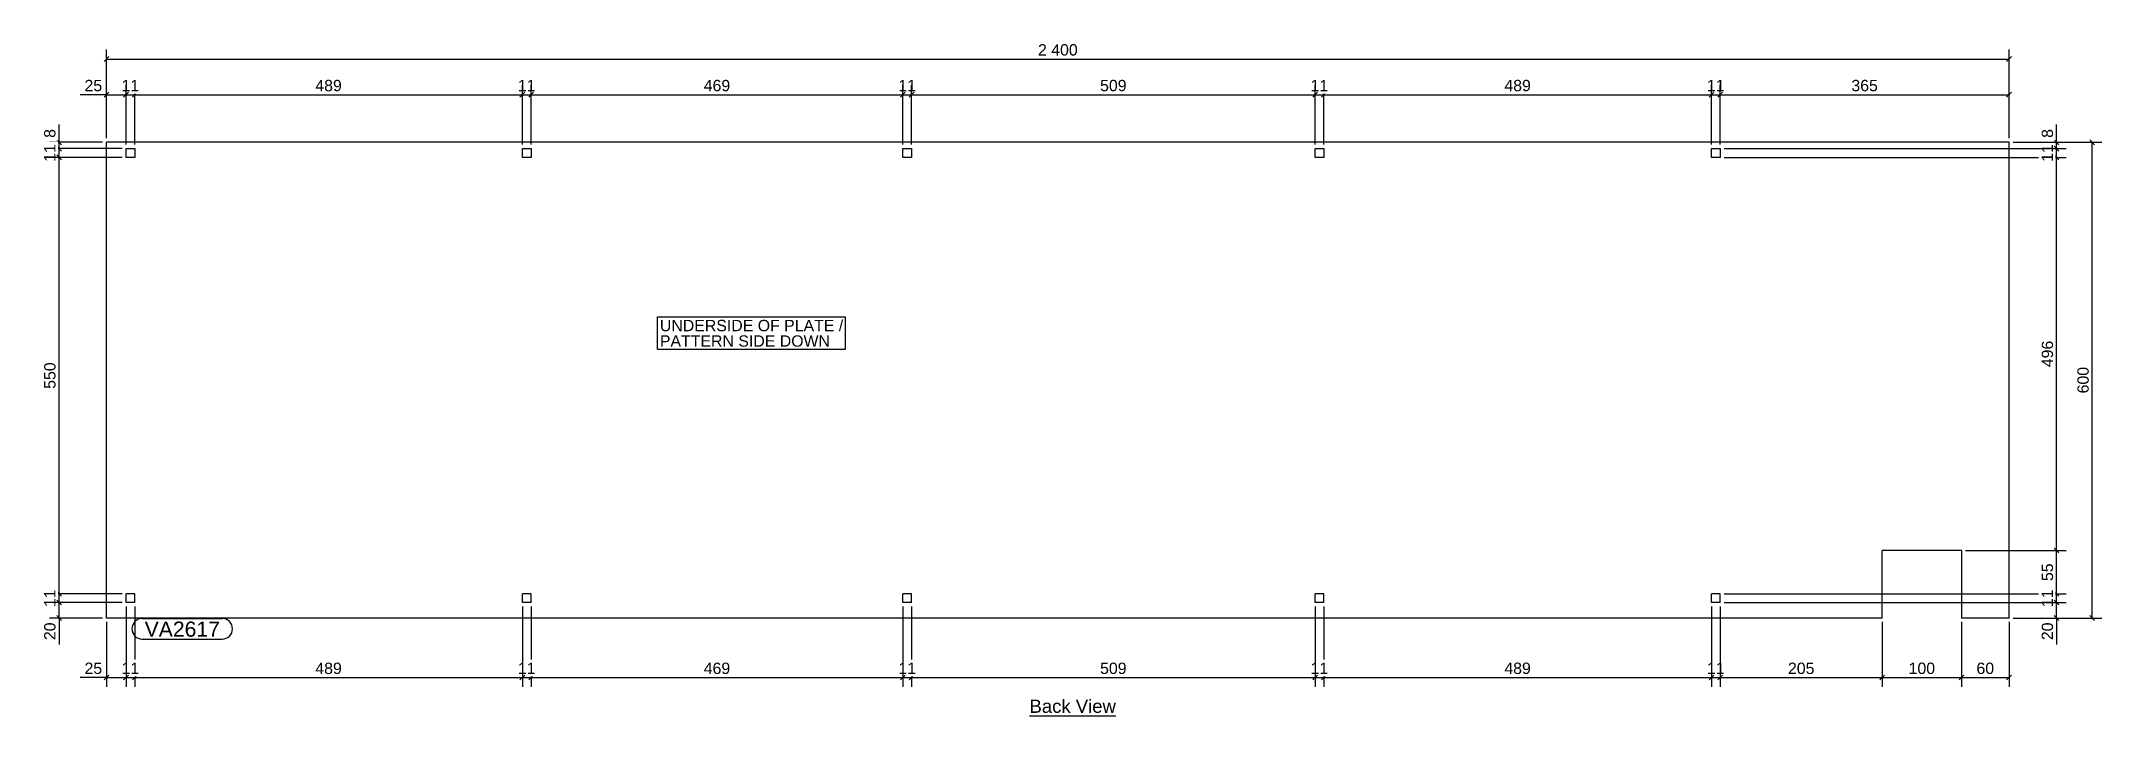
# Model space of a CAD drawing. Header units: millimetres. Extents: x 12 to 2612, y 22 to 873.
import ezdxf

# ---------------------------------------------------------------- set-up
doc = ezdxf.new("R2010")
doc.units = ezdxf.units.MM
doc.styles.add('Arial', font='ARIAL.TTF', dxfattribs={"height": 0.2})

# ---------------------------------------------------------------- blocks, each defined once
blk = doc.blocks.new('Unknown-35602486-11 - 6219')
at = {"color": 6, "linetype": 'Continuous'}
blk.add_line((1258.8, 22.5), (1367.7, 22.5), dxfattribs=at)
at = {"color": 0, "linetype": 'Continuous'}
blk.add_wipeout([(1367.7, 26.2), (1367.7, 43.8), (1258.8, 43.8), (1258.8, 26.2)], dxfattribs=at)
at = {"color": 6, "linetype": 'Continuous', "style": 'Arial'}
blk.add_text('Back View', height=16.71, dxfattribs=at).set_placement((1258.8, 26.2))
blk = doc.blocks.new('Part-35602486-6254 - 6219')
at = {"color": 30, "linetype": 'Continuous'}
for p, q in [((2494.5, 745.8), (94.5, 745.8)), ((94.5, 145.8), (94.5, 745.8)), ((119, 726.8), (119, 737.8)), ((119, 737.8), (130, 737.8)), ((130, 737.8), (130, 726.8)), ((619, 726.8), (619, 737.8)), ((619, 737.8), (630, 737.8)), ((630, 737.8), (630, 726.8)), ((1099, 726.8), (1099, 737.8)), ((1099, 737.8), (1110, 737.8)), ((1110, 737.8), (1110, 726.8)), ((1619, 726.8), (1619, 737.8)), ((1619, 737.8), (1630, 737.8)), ((1630, 737.8), (1630, 726.8)), ((2119, 726.8), (2119, 737.8)), ((2119, 737.8), (2130, 737.8)), ((2130, 737.8), (2130, 726.8)), ((2494.5, 145.8), (2494.5, 745.8)), ((130, 726.8), (119, 726.8)), ((630, 726.8), (619, 726.8)), ((1110, 726.8), (1099, 726.8)), ((1630, 726.8), (1619, 726.8)), ((2130, 726.8), (2119, 726.8)), ((2434.5, 230.8), (2334.5, 230.8)), ((2334.5, 145.8), (2334.5, 230.8)), ((2434.5, 230.8), (2434.5, 145.8)), ((130, 176.3), (119, 176.3)), ((119, 165.3), (119, 176.3)), ((130, 165.3), (119, 165.3)), ((130, 165.3), (130, 176.3)), ((630, 176.3), (619, 176.3)), ((619, 165.3), (619, 176.3)), ((630, 165.3), (619, 165.3)), ((630, 165.3), (630, 176.3)), ((1110, 176.3), (1099, 176.3)), ((1099, 165.3), (1099, 176.3)), ((1110, 165.3), (1099, 165.3)), ((1110, 165.3), (1110, 176.3)), ((1630, 176.3), (1619, 176.3)), ((1619, 165.3), (1619, 176.3)), ((1630, 165.3), (1619, 165.3)), ((1630, 165.3), (1630, 176.3)), ((2130, 176.3), (2119, 176.3)), ((2119, 165.3), (2119, 176.3)), ((2130, 165.3), (2119, 165.3)), ((2130, 165.3), (2130, 176.3)), ((2334.5, 145.8), (94.5, 145.8)), ((2494.5, 145.8), (2434.5, 145.8))]:
    blk.add_line(p, q, dxfattribs=at)
blk = doc.blocks.new('StraightDimension-35602486-6452 - 6219')
at = {"color": 7, "linetype": 'Continuous'}
for p, q in [((2557.5, 723.7), (2551.5, 729.8)), ((2135, 726.8), (2566.5, 726.8)), ((2554.5, 230.8), (2554.5, 726.8)), ((2439.5, 230.8), (2566.5, 230.8)), ((2551.5, 233.8), (2557.5, 227.8))]:
    blk.add_line(p, q, dxfattribs=at)
at = {"color": 0}
blk.add_wipeout([(2553, 498.4), (2532, 498.4), (2532, 459.1), (2553, 459.1)], dxfattribs=at)
at = {"color": 96, "style": 'Arial'}
blk.add_text('496', height=14.33, rotation=90.0002, dxfattribs=at).set_placement((2550, 462.1))
blk = doc.blocks.new('StraightDimension-35602486-6259 - 6219')
at = {"color": 7, "linetype": 'Continuous'}
for p, q in [((2334.5, 140.8), (2334.5, 58.8)), ((2434.5, 140.8), (2434.5, 58.8)), ((2337.5, 73.8), (2331.5, 67.7)), ((2334.5, 70.8), (2434.5, 70.8)), ((2431.5, 67.7), (2437.5, 73.8))]:
    blk.add_line(p, q, dxfattribs=at)
at = {"color": 0}
blk.add_wipeout([(2404.2, 72.3), (2404.2, 93.2), (2364.8, 93.2), (2364.8, 72.3)], dxfattribs=at)
at = {"color": 96, "style": 'Arial'}
blk.add_text('100', height=14.33, dxfattribs=at).set_placement((2367.8, 75.2))
blk = doc.blocks.new('StraightDimension-35602486-6453 - 6219')
at = {"color": 7, "linetype": 'Continuous'}
for p, q in [((2439.5, 230.8), (2566.5, 230.8)), ((2557.5, 227.8), (2551.5, 233.8)), ((2554.5, 176.3), (2554.5, 230.8)), ((2135, 176.3), (2566.5, 176.3)), ((2551.5, 179.3), (2557.5, 173.3))]:
    blk.add_line(p, q, dxfattribs=at)
at = {"color": 0}
blk.add_wipeout([(2553, 217.6), (2532, 217.6), (2532, 189.4), (2553, 189.4)], dxfattribs=at)
at = {"color": 96, "style": 'Arial'}
blk.add_text('55', height=14.33, rotation=90.0002, dxfattribs=at).set_placement((2550, 192.4))
blk = doc.blocks.new('StraightDimension-35602486-6261 - 6219')
at = {"color": 7, "linetype": 'Continuous'}
for p, q in [((2119, 160.3), (2119, 58.8)), ((2130, 160.3), (2130, 58.8)), ((2116, 67.7), (2122, 73.8)), ((2119, 70.8), (2130, 70.8)), ((2133, 73.8), (2127, 67.7))]:
    blk.add_line(p, q, dxfattribs=at)
at = {"color": 0}
blk.add_wipeout([(2138.6, 72.3), (2138.6, 93.2), (2110.4, 93.2), (2110.4, 72.3)], dxfattribs=at)
at = {"color": 96, "style": 'Arial'}
blk.add_text('11', height=14.33, dxfattribs=at).set_placement((2113.4, 75.2))
blk = doc.blocks.new('StraightDimension-35602486-6258 - 6219')
at = {"color": 7, "linetype": 'Continuous'}
for p, q in [((2434.5, 140.8), (2434.5, 58.8)), ((2494.5, 140.8), (2494.5, 58.8)), ((2437.5, 73.8), (2431.5, 67.7)), ((2434.5, 70.8), (2494.5, 70.8)), ((2491.5, 67.7), (2497.5, 73.8))]:
    blk.add_line(p, q, dxfattribs=at)
at = {"color": 0}
blk.add_wipeout([(2478.6, 72.3), (2478.6, 93.2), (2450.4, 93.2), (2450.4, 72.3)], dxfattribs=at)
at = {"color": 96, "style": 'Arial'}
blk.add_text('60', height=14.33, dxfattribs=at).set_placement((2453.4, 75.2))
blk = doc.blocks.new('StraightDimension-35602486-6451 - 6219')
at = {"color": 7, "linetype": 'Continuous'}
for p, q in [((2135, 737.8), (2566.5, 737.8)), ((2551.5, 740.8), (2557.5, 734.7)), ((2557.5, 723.7), (2551.5, 729.8)), ((2554.5, 726.8), (2554.5, 737.8)), ((2135, 726.8), (2566.5, 726.8))]:
    blk.add_line(p, q, dxfattribs=at)
at = {"color": 0}
blk.add_wipeout([(2553, 746.4), (2532, 746.4), (2532, 718.1), (2553, 718.1)], dxfattribs=at)
at = {"color": 96, "style": 'Arial'}
blk.add_text('11', height=14.33, rotation=90.0002, dxfattribs=at).set_placement((2550, 721.1))
blk = doc.blocks.new('StraightDimension-35602486-6260 - 6219')
at = {"color": 7, "linetype": 'Continuous'}
for p, q in [((2130, 160.3), (2130, 58.8)), ((2334.5, 140.8), (2334.5, 58.8)), ((2133, 73.8), (2127, 67.7)), ((2130, 70.8), (2334.5, 70.8)), ((2331.5, 67.7), (2337.5, 73.8))]:
    blk.add_line(p, q, dxfattribs=at)
at = {"color": 0}
blk.add_wipeout([(2251.9, 72.3), (2251.9, 93.2), (2212.6, 93.2), (2212.6, 72.3)], dxfattribs=at)
at = {"color": 96, "style": 'Arial'}
blk.add_text('205', height=14.33, dxfattribs=at).set_placement((2215.6, 75.2))
blk = doc.blocks.new('StraightDimension-35602486-6262 - 6219')
at = {"color": 7, "linetype": 'Continuous'}
for p, q in [((1630, 160.3), (1630, 58.8)), ((2119, 160.3), (2119, 58.8)), ((1633, 73.8), (1627, 67.7)), ((1630, 70.8), (2119, 70.8)), ((2116, 67.7), (2122, 73.8))]:
    blk.add_line(p, q, dxfattribs=at)
at = {"color": 0}
blk.add_wipeout([(1894.2, 72.3), (1894.2, 93.2), (1854.8, 93.2), (1854.8, 72.3)], dxfattribs=at)
at = {"color": 96, "style": 'Arial'}
blk.add_text('489', height=14.33, dxfattribs=at).set_placement((1857.8, 75.2))
blk = doc.blocks.new('StraightDimension-35602486-6263 - 6219')
at = {"color": 7, "linetype": 'Continuous'}
for p, q in [((1619, 160.3), (1619, 58.8)), ((1630, 160.3), (1630, 58.8)), ((1616, 67.7), (1622, 73.8)), ((1619, 70.8), (1630, 70.8)), ((1633, 73.8), (1627, 67.7))]:
    blk.add_line(p, q, dxfattribs=at)
at = {"color": 0}
blk.add_wipeout([(1638.6, 72.3), (1638.6, 93.2), (1610.4, 93.2), (1610.4, 72.3)], dxfattribs=at)
at = {"color": 96, "style": 'Arial'}
blk.add_text('11', height=14.33, dxfattribs=at).set_placement((1613.4, 75.2))
blk = doc.blocks.new('StraightDimension-35602486-6407 - 6219')
at = {"color": 7, "linetype": 'Continuous'}
for p, q in [((616, 802.7), (622, 808.8)), ((619, 742.8), (619, 817.8)), ((633, 808.8), (627, 802.7)), ((630, 742.8), (630, 817.8)), ((619, 805.8), (630, 805.8))]:
    blk.add_line(p, q, dxfattribs=at)
at = {"color": 0}
blk.add_wipeout([(638.6, 807.2), (638.6, 828.3), (610.4, 828.3), (610.4, 807.2)], dxfattribs=at)
at = {"color": 96, "style": 'Arial'}
blk.add_text('11', height=14.33, dxfattribs=at).set_placement((613.4, 810.2))
blk = doc.blocks.new('StraightDimension-35602486-6264 - 6219')
at = {"color": 7, "linetype": 'Continuous'}
for p, q in [((1110, 160.3), (1110, 58.8)), ((1619, 160.3), (1619, 58.8)), ((1113, 73.8), (1107, 67.7)), ((1110, 70.8), (1619, 70.8)), ((1616, 67.7), (1622, 73.8))]:
    blk.add_line(p, q, dxfattribs=at)
at = {"color": 0}
blk.add_wipeout([(1384.2, 72.3), (1384.2, 93.2), (1344.8, 93.2), (1344.8, 72.3)], dxfattribs=at)
at = {"color": 96, "style": 'Arial'}
blk.add_text('509', height=14.33, dxfattribs=at).set_placement((1347.8, 75.2))
blk = doc.blocks.new('StraightDimension-35602486-6450 - 6219')
at = {"color": 7, "linetype": 'Continuous'}
for p, q in [((2135, 737.8), (2566.5, 737.8)), ((2499.5, 745.8), (2566.5, 745.8)), ((2551.5, 748.8), (2557.5, 742.7)), ((2557.5, 734.7), (2551.5, 740.8)), ((2554.5, 737.8), (2554.5, 745.8))]:
    blk.add_line(p, q, dxfattribs=at)
at = {"color": 0}
blk.add_wipeout([(2553, 765.5), (2532, 765.5), (2532, 748.4), (2553, 748.4)], dxfattribs=at)
at = {"color": 7, "linetype": 'Continuous'}
blk.add_line((2554.5, 745.8), (2554.5, 768.1), dxfattribs=at)
blk.add_line((2554.5, 745.8), (2554.5, 768.1), dxfattribs=at)
at = {"color": 96, "style": 'Arial'}
blk.add_text('8', height=14.3, rotation=90.0002, dxfattribs=at).set_placement((2550, 751.4))
blk = doc.blocks.new('StraightDimension-35602486-6265 - 6219')
at = {"color": 7, "linetype": 'Continuous'}
for p, q in [((1099, 160.3), (1099, 58.8)), ((1110, 160.3), (1110, 58.8)), ((1096, 67.7), (1102, 73.8)), ((1099, 70.8), (1110, 70.8)), ((1113, 73.8), (1107, 67.7))]:
    blk.add_line(p, q, dxfattribs=at)
at = {"color": 0}
blk.add_wipeout([(1118.6, 72.3), (1118.6, 93.2), (1090.4, 93.2), (1090.4, 72.3)], dxfattribs=at)
at = {"color": 96, "style": 'Arial'}
blk.add_text('11', height=14.33, dxfattribs=at).set_placement((1093.4, 75.2))
blk = doc.blocks.new('StraightDimension-35602486-6401 - 6219')
at = {"color": 7, "linetype": 'Continuous'}
for p, q in [((2116, 802.7), (2122, 808.8)), ((2119, 742.8), (2119, 817.8)), ((2133, 808.8), (2127, 802.7)), ((2130, 742.8), (2130, 817.8)), ((2119, 805.8), (2130, 805.8))]:
    blk.add_line(p, q, dxfattribs=at)
at = {"color": 0}
blk.add_wipeout([(2138.6, 807.2), (2138.6, 828.2), (2110.4, 828.2), (2110.4, 807.2)], dxfattribs=at)
at = {"color": 96, "style": 'Arial'}
blk.add_text('11', height=14.33, dxfattribs=at).set_placement((2113.4, 810.2))
blk = doc.blocks.new('StraightDimension-35602486-6266 - 6219')
at = {"color": 7, "linetype": 'Continuous'}
for p, q in [((630, 160.3), (630, 58.8)), ((1099, 160.3), (1099, 58.8)), ((633, 73.8), (627, 67.7)), ((630, 70.8), (1099, 70.8)), ((1096, 67.7), (1102, 73.8))]:
    blk.add_line(p, q, dxfattribs=at)
at = {"color": 0}
blk.add_wipeout([(884.2, 72.3), (884.2, 93.2), (844.8, 93.2), (844.8, 72.3)], dxfattribs=at)
at = {"color": 96, "style": 'Arial'}
blk.add_text('469', height=14.33, dxfattribs=at).set_placement((847.8, 75.2))
blk = doc.blocks.new('StraightDimension-35602486-6267 - 6219')
at = {"color": 7, "linetype": 'Continuous'}
for p, q in [((619, 160.3), (619, 58.8)), ((630, 160.3), (630, 58.8)), ((616, 67.7), (622, 73.8)), ((619, 70.8), (630, 70.8)), ((633, 73.8), (627, 67.7))]:
    blk.add_line(p, q, dxfattribs=at)
at = {"color": 0}
blk.add_wipeout([(638.6, 72.3), (638.6, 93.2), (610.4, 93.2), (610.4, 72.3)], dxfattribs=at)
at = {"color": 96, "style": 'Arial'}
blk.add_text('11', height=14.33, dxfattribs=at).set_placement((613.4, 75.2))
blk = doc.blocks.new('StraightDimension-35602486-6268 - 6219')
at = {"color": 7, "linetype": 'Continuous'}
for p, q in [((130, 160.3), (130, 58.8)), ((619, 160.3), (619, 58.8)), ((133, 73.8), (127, 67.7)), ((130, 70.8), (619, 70.8)), ((616, 67.7), (622, 73.8))]:
    blk.add_line(p, q, dxfattribs=at)
at = {"color": 0}
blk.add_wipeout([(394.2, 72.3), (394.2, 93.2), (354.8, 93.2), (354.8, 72.3)], dxfattribs=at)
at = {"color": 96, "style": 'Arial'}
blk.add_text('489', height=14.33, dxfattribs=at).set_placement((357.8, 75.2))
blk = doc.blocks.new('StraightDimension-35602486-6454 - 6219')
at = {"color": 7, "linetype": 'Continuous'}
for p, q in [((2135, 176.3), (2566.5, 176.3)), ((2135, 165.3), (2566.5, 165.3)), ((2551.5, 179.3), (2557.5, 173.3)), ((2557.5, 162.3), (2551.5, 168.3)), ((2554.5, 165.3), (2554.5, 176.3))]:
    blk.add_line(p, q, dxfattribs=at)
at = {"color": 0}
blk.add_wipeout([(2553, 184.9), (2532, 184.9), (2532, 156.6), (2553, 156.6)], dxfattribs=at)
at = {"color": 96, "style": 'Arial'}
blk.add_text('11', height=14.33, rotation=90.0002, dxfattribs=at).set_placement((2550, 159.6))
blk = doc.blocks.new('StraightDimension-35602486-6269 - 6219')
at = {"color": 7, "linetype": 'Continuous'}
for p, q in [((119, 160.3), (119, 58.8)), ((130, 160.3), (130, 58.8)), ((116, 67.7), (122, 73.8)), ((119, 70.8), (130, 70.8)), ((133, 73.8), (127, 67.7))]:
    blk.add_line(p, q, dxfattribs=at)
at = {"color": 0}
blk.add_wipeout([(138.6, 72.3), (138.6, 93.2), (110.4, 93.2), (110.4, 72.3)], dxfattribs=at)
at = {"color": 96, "style": 'Arial'}
blk.add_text('11', height=14.33, dxfattribs=at).set_placement((113.4, 75.2))
blk = doc.blocks.new('StraightDimension-35602486-6405 - 6219')
at = {"color": 7, "linetype": 'Continuous'}
for p, q in [((1096, 802.7), (1102, 808.8)), ((1099, 742.8), (1099, 817.8)), ((1113, 808.8), (1107, 802.7)), ((1110, 742.8), (1110, 817.8)), ((1099, 805.8), (1110, 805.8))]:
    blk.add_line(p, q, dxfattribs=at)
at = {"color": 0}
blk.add_wipeout([(1118.6, 807.2), (1118.6, 828.3), (1090.4, 828.3), (1090.4, 807.2)], dxfattribs=at)
at = {"color": 96, "style": 'Arial'}
blk.add_text('11', height=14.33, dxfattribs=at).set_placement((1093.4, 810.2))
blk = doc.blocks.new('StraightDimension-35602486-6270 - 6219')
at = {"color": 7, "linetype": 'Continuous'}
for p, q in [((119, 160.3), (119, 58.8)), ((94.5, 140.8), (94.5, 58.8)), ((91.5, 67.7), (97.5, 73.8)), ((94.5, 70.8), (119, 70.8)), ((122, 73.8), (116, 67.7))]:
    blk.add_line(p, q, dxfattribs=at)
at = {"color": 0}
blk.add_wipeout([(91.9, 72.3), (91.9, 93.2), (63.6, 93.2), (63.6, 72.3)], dxfattribs=at)
at = {"color": 7, "linetype": 'Continuous'}
blk.add_line((94.5, 70.8), (61, 70.8), dxfattribs=at)
blk.add_line((94.5, 70.8), (61, 70.8), dxfattribs=at)
at = {"color": 96, "style": 'Arial'}
blk.add_text('25', height=14.33, dxfattribs=at).set_placement((66.6, 75.2))
blk = doc.blocks.new('StraightDimension-35602486-6400 - 6219')
at = {"color": 7, "linetype": 'Continuous'}
for p, q in [((2133, 808.8), (2127, 802.7)), ((2130, 742.8), (2130, 817.8)), ((2491.5, 802.7), (2497.5, 808.8)), ((2494.5, 750.8), (2494.5, 817.8)), ((2130, 805.8), (2494.5, 805.8))]:
    blk.add_line(p, q, dxfattribs=at)
at = {"color": 0}
blk.add_wipeout([(2331.9, 807.2), (2331.9, 828.2), (2292.6, 828.2), (2292.6, 807.2)], dxfattribs=at)
at = {"color": 96, "style": 'Arial'}
blk.add_text('365', height=14.33, dxfattribs=at).set_placement((2295.6, 810.2))
blk = doc.blocks.new('StraightDimension-35602486-6402 - 6219')
at = {"color": 7, "linetype": 'Continuous'}
for p, q in [((1633, 808.8), (1627, 802.7)), ((1630, 742.8), (1630, 817.8)), ((2116, 802.7), (2122, 808.8)), ((2119, 742.8), (2119, 817.8)), ((1630, 805.8), (2119, 805.8))]:
    blk.add_line(p, q, dxfattribs=at)
at = {"color": 0}
blk.add_wipeout([(1894.2, 807.2), (1894.2, 828.3), (1854.8, 828.3), (1854.8, 807.2)], dxfattribs=at)
at = {"color": 96, "style": 'Arial'}
blk.add_text('489', height=14.33, dxfattribs=at).set_placement((1857.8, 810.2))
blk = doc.blocks.new('StraightDimension-35602486-6403 - 6219')
at = {"color": 7, "linetype": 'Continuous'}
for p, q in [((1616, 802.7), (1622, 808.8)), ((1619, 742.8), (1619, 817.8)), ((1633, 808.8), (1627, 802.7)), ((1630, 742.8), (1630, 817.8)), ((1619, 805.8), (1630, 805.8))]:
    blk.add_line(p, q, dxfattribs=at)
at = {"color": 0}
blk.add_wipeout([(1638.6, 807.2), (1638.6, 828.3), (1610.4, 828.3), (1610.4, 807.2)], dxfattribs=at)
at = {"color": 96, "style": 'Arial'}
blk.add_text('11', height=14.33, dxfattribs=at).set_placement((1613.4, 810.2))
blk = doc.blocks.new('StraightDimension-35602486-6404 - 6219')
at = {"color": 7, "linetype": 'Continuous'}
for p, q in [((1113, 808.8), (1107, 802.7)), ((1110, 742.8), (1110, 817.8)), ((1616, 802.7), (1622, 808.8)), ((1619, 742.8), (1619, 817.8)), ((1110, 805.8), (1619, 805.8))]:
    blk.add_line(p, q, dxfattribs=at)
at = {"color": 0}
blk.add_wipeout([(1384.2, 807.2), (1384.2, 828.2), (1344.8, 828.2), (1344.8, 807.2)], dxfattribs=at)
at = {"color": 96, "style": 'Arial'}
blk.add_text('509', height=14.33, dxfattribs=at).set_placement((1347.8, 810.2))
blk = doc.blocks.new('StraightDimension-35602486-6406 - 6219')
at = {"color": 7, "linetype": 'Continuous'}
for p, q in [((633, 808.8), (627, 802.7)), ((630, 742.8), (630, 817.8)), ((1096, 802.7), (1102, 808.8)), ((1099, 742.8), (1099, 817.8)), ((630, 805.8), (1099, 805.8))]:
    blk.add_line(p, q, dxfattribs=at)
at = {"color": 0}
blk.add_wipeout([(884.2, 807.2), (884.2, 828.2), (844.8, 828.2), (844.8, 807.2)], dxfattribs=at)
at = {"color": 96, "style": 'Arial'}
blk.add_text('469', height=14.33, dxfattribs=at).set_placement((847.8, 810.2))
blk = doc.blocks.new('StraightDimension-35602486-6408 - 6219')
at = {"color": 7, "linetype": 'Continuous'}
for p, q in [((133, 808.8), (127, 802.7)), ((130, 742.8), (130, 817.8)), ((616, 802.7), (622, 808.8)), ((619, 742.8), (619, 817.8)), ((130, 805.8), (619, 805.8))]:
    blk.add_line(p, q, dxfattribs=at)
at = {"color": 0}
blk.add_wipeout([(394.2, 807.2), (394.2, 828.2), (354.8, 828.2), (354.8, 807.2)], dxfattribs=at)
at = {"color": 96, "style": 'Arial'}
blk.add_text('489', height=14.33, dxfattribs=at).set_placement((357.8, 810.2))
blk = doc.blocks.new('StraightDimension-35602486-6409 - 6219')
at = {"color": 7, "linetype": 'Continuous'}
for p, q in [((116, 802.7), (122, 808.8)), ((119, 742.8), (119, 817.8)), ((133, 808.8), (127, 802.7)), ((130, 742.8), (130, 817.8)), ((119, 805.8), (130, 805.8))]:
    blk.add_line(p, q, dxfattribs=at)
at = {"color": 0}
blk.add_wipeout([(138.6, 807.2), (138.6, 828.3), (110.4, 828.3), (110.4, 807.2)], dxfattribs=at)
at = {"color": 96, "style": 'Arial'}
blk.add_text('11', height=14.33, dxfattribs=at).set_placement((113.4, 810.2))
blk = doc.blocks.new('StraightDimension-35602486-6410 - 6219')
at = {"color": 7, "linetype": 'Continuous'}
for p, q in [((91.5, 802.7), (97.5, 808.8)), ((94.5, 750.8), (94.5, 817.8)), ((122, 808.8), (116, 802.7)), ((119, 742.8), (119, 817.8)), ((94.5, 805.8), (119, 805.8))]:
    blk.add_line(p, q, dxfattribs=at)
at = {"color": 0}
blk.add_wipeout([(91.9, 807.2), (91.9, 828.2), (63.6, 828.2), (63.6, 807.2)], dxfattribs=at)
at = {"color": 7, "linetype": 'Continuous'}
blk.add_line((94.5, 805.8), (61, 805.8), dxfattribs=at)
blk.add_line((94.5, 805.8), (61, 805.8), dxfattribs=at)
at = {"color": 96, "style": 'Arial'}
blk.add_text('25', height=14.33, dxfattribs=at).set_placement((66.6, 810.2))
blk = doc.blocks.new('StraightDimension-35602486-6445 - 6219')
at = {"color": 7, "linetype": 'Continuous'}
for p, q in [((94.5, 750.8), (94.5, 862.8)), ((2494.5, 750.8), (2494.5, 862.8)), ((97.5, 853.8), (91.5, 847.7)), ((94.5, 850.8), (2494.5, 850.8)), ((2491.5, 847.7), (2497.5, 853.8))]:
    blk.add_line(p, q, dxfattribs=at)
at = {"color": 0}
blk.add_wipeout([(1322.5, 852.2), (1322.5, 873.3), (1266.5, 873.3), (1266.5, 852.2)], dxfattribs=at)
at = {"color": 96, "style": 'Arial'}
blk.add_text('2 400', height=14.33, dxfattribs=at).set_placement((1269.5, 855.2))
blk = doc.blocks.new('StraightDimension-35602486-6455 - 6219')
at = {"color": 7, "linetype": 'Continuous'}
for p, q in [((2135, 165.3), (2566.5, 165.3)), ((2551.5, 168.3), (2557.5, 162.3)), ((2554.5, 145.8), (2554.5, 165.3)), ((2499.5, 145.8), (2566.5, 145.8)), ((2557.5, 142.7), (2551.5, 148.8))]:
    blk.add_line(p, q, dxfattribs=at)
at = {"color": 0}
blk.add_wipeout([(2553, 143.1), (2532, 143.1), (2532, 114.9), (2553, 114.9)], dxfattribs=at)
at = {"color": 7, "linetype": 'Continuous'}
blk.add_line((2554.5, 145.8), (2554.5, 112.3), dxfattribs=at)
blk.add_line((2554.5, 145.8), (2554.5, 112.3), dxfattribs=at)
at = {"color": 96, "style": 'Arial'}
blk.add_text('20', height=14.33, rotation=90.0002, dxfattribs=at).set_placement((2550, 117.9))
blk = doc.blocks.new('StraightDimension-35602486-6484 - 6219')
at = {"color": 7, "linetype": 'Continuous'}
for p, q in [((89.5, 745.8), (22.5, 745.8)), ((114, 737.8), (22.5, 737.8)), ((31.5, 748.8), (37.5, 742.7)), ((37.5, 734.7), (31.5, 740.8)), ((34.5, 737.8), (34.5, 745.8))]:
    blk.add_line(p, q, dxfattribs=at)
at = {"color": 0}
blk.add_wipeout([(33, 765.5), (12, 765.5), (12, 748.4), (33, 748.4)], dxfattribs=at)
at = {"color": 7, "linetype": 'Continuous'}
blk.add_line((34.5, 745.8), (34.5, 768.1), dxfattribs=at)
blk.add_line((34.5, 745.8), (34.5, 768.1), dxfattribs=at)
at = {"color": 96, "style": 'Arial'}
blk.add_text('8', height=14.3, rotation=90.0002, dxfattribs=at).set_placement((30, 751.4))
blk = doc.blocks.new('StraightDimension-35602486-6485 - 6219')
at = {"color": 7, "linetype": 'Continuous'}
for p, q in [((114, 737.8), (22.5, 737.8)), ((31.5, 740.8), (37.5, 734.7)), ((37.5, 723.7), (31.5, 729.8)), ((34.5, 726.8), (34.5, 737.8)), ((114, 726.8), (22.5, 726.8))]:
    blk.add_line(p, q, dxfattribs=at)
at = {"color": 0}
blk.add_wipeout([(33, 746.4), (12, 746.4), (12, 718.1), (33, 718.1)], dxfattribs=at)
at = {"color": 96, "style": 'Arial'}
blk.add_text('11', height=14.33, rotation=90.0002, dxfattribs=at).set_placement((30, 721.1))
blk = doc.blocks.new('StraightDimension-35602486-6486 - 6219')
at = {"color": 7, "linetype": 'Continuous'}
for p, q in [((37.5, 723.7), (31.5, 729.8)), ((114, 726.8), (22.5, 726.8)), ((34.5, 176.3), (34.5, 726.8)), ((114, 176.3), (22.5, 176.3)), ((31.5, 179.3), (37.5, 173.3))]:
    blk.add_line(p, q, dxfattribs=at)
at = {"color": 0}
blk.add_wipeout([(33, 471.2), (12, 471.2), (12, 431.8), (33, 431.8)], dxfattribs=at)
at = {"color": 96, "style": 'Arial'}
blk.add_text('550', height=14.33, rotation=90.0002, dxfattribs=at).set_placement((30, 434.8))
blk = doc.blocks.new('StraightDimension-35602486-6487 - 6219')
at = {"color": 7, "linetype": 'Continuous'}
for p, q in [((114, 176.3), (22.5, 176.3)), ((114, 165.3), (22.5, 165.3)), ((31.5, 179.3), (37.5, 173.3)), ((37.5, 162.3), (31.5, 168.3)), ((34.5, 165.3), (34.5, 176.3))]:
    blk.add_line(p, q, dxfattribs=at)
at = {"color": 0}
blk.add_wipeout([(33, 184.9), (12, 184.9), (12, 156.6), (33, 156.6)], dxfattribs=at)
at = {"color": 96, "style": 'Arial'}
blk.add_text('11', height=14.33, rotation=90.0002, dxfattribs=at).set_placement((30, 159.6))
blk = doc.blocks.new('StraightDimension-35602486-6488 - 6219')
at = {"color": 7, "linetype": 'Continuous'}
for p, q in [((114, 165.3), (22.5, 165.3)), ((31.5, 168.3), (37.5, 162.3)), ((34.5, 145.8), (34.5, 165.3)), ((89.5, 145.8), (22.5, 145.8)), ((37.5, 142.7), (31.5, 148.8))]:
    blk.add_line(p, q, dxfattribs=at)
at = {"color": 0}
blk.add_wipeout([(33, 143.1), (12, 143.1), (12, 114.9), (33, 114.9)], dxfattribs=at)
at = {"color": 7, "linetype": 'Continuous'}
blk.add_line((34.5, 145.8), (34.5, 112.3), dxfattribs=at)
blk.add_line((34.5, 145.8), (34.5, 112.3), dxfattribs=at)
at = {"color": 96, "style": 'Arial'}
blk.add_text('20', height=14.33, rotation=90.0002, dxfattribs=at).set_placement((30, 117.9))
blk = doc.blocks.new('StraightDimension-35602486-6522 - 6219')
at = {"color": 7, "linetype": 'Continuous'}
for p, q in [((2499.5, 745.8), (2611.5, 745.8)), ((2602.5, 742.7), (2596.5, 748.8)), ((2599.5, 145.8), (2599.5, 745.8)), ((2499.5, 145.8), (2611.5, 145.8)), ((2596.5, 148.8), (2602.5, 142.7))]:
    blk.add_line(p, q, dxfattribs=at)
at = {"color": 0}
blk.add_wipeout([(2598, 465.4), (2577, 465.4), (2577, 426.1), (2598, 426.1)], dxfattribs=at)
at = {"color": 96, "style": 'Arial'}
blk.add_text('600', height=14.33, rotation=90.0002, dxfattribs=at).set_placement((2595, 429.1))
blk = doc.blocks.new('Text-35602486-8072 - 6219')
at = {"color": 0, "linetype": 'Continuous'}
blk.add_wipeout([(1006.9, 488), (1006.9, 503), (792.5, 503), (792.5, 488)], dxfattribs=at)
at = {"color": 7, "linetype": 'Continuous'}
blk.add_line((789.5, 485), (1026.6, 485), dxfattribs=at)
at = {"color": 0, "linetype": 'Continuous'}
blk.add_wipeout([(1023.6, 507.5), (1023.6, 522.5), (792.5, 522.5), (792.5, 507.5)], dxfattribs=at)
at = {"color": 7, "linetype": 'Continuous'}
for p, q in [((789.5, 525.5), (1026.6, 525.5)), ((789.5, 485), (789.5, 525.5)), ((1026.6, 485), (1026.6, 525.5))]:
    blk.add_line(p, q, dxfattribs=at)
at = {"color": 96, "linetype": 'Continuous', "style": 'Arial'}
for s, p in [('UNDERSIDE OF PLATE /', (792.5, 507.5)), ('PATTERN SIDE DOWN', (792.5, 488))]:
    blk.add_text(s, height=14.326, dxfattribs=at).set_placement(p)
blk = doc.blocks.new('Mark-35602486-6526 - 6219')
at = {"color": 0}
blk.add_wipeout([(237.3, 122.2), (237.3, 142.2), (142.5, 142.2), (142.5, 122.2)], dxfattribs=at)
blk.add_wipeout([(237.3, 122.2), (237.3, 142.2), (142.5, 142.2), (142.5, 122.2)], dxfattribs=at)
at = {"color": 7, "linetype": 'Continuous'}
for p, q in [((139.5, 145.2), (240.3, 145.2)), ((139.5, 119.2), (240.3, 119.2))]:
    blk.add_line(p, q, dxfattribs=at)
for centre, start, end in [((139.5, 132.2), 90, 270), ((240.3, 132.2), 270, 90)]:
    blk.add_arc(centre, 13, start, end, dxfattribs=at)
at = {"color": 96, "style": 'Arial'}
blk.add_text('VA2617', height=19.1, dxfattribs=at).set_placement((142.5, 122.2))

msp = doc.modelspace()

# ---------------------------------------------------------------- block references
for name in ['Part-35602486-6254 - 6219', 'Unknown-35602486-11 - 6219']:
    msp.add_blockref(name, (0, 0))

# ---------------------------------------------------------------- next in the draw order: block references
for name in ['StraightDimension-35602486-6407 - 6219', 'StraightDimension-35602486-6405 - 6219', 'StraightDimension-35602486-6452 - 6219', 'Text-35602486-8072 - 6219', 'StraightDimension-35602486-6261 - 6219', 'StraightDimension-35602486-6259 - 6219']:
    msp.add_blockref(name, (0, 0))

# ---------------------------------------------------------------- next in the draw order: block references
for name in ['StraightDimension-35602486-6451 - 6219', 'StraightDimension-35602486-6453 - 6219', 'StraightDimension-35602486-6260 - 6219', 'StraightDimension-35602486-6258 - 6219']:
    msp.add_blockref(name, (0, 0))

# ---------------------------------------------------------------- next in the draw order: block references
for name in ['StraightDimension-35602486-6450 - 6219', 'StraightDimension-35602486-6454 - 6219', 'StraightDimension-35602486-6262 - 6219']:
    msp.add_blockref(name, (0, 0))

# ---------------------------------------------------------------- next in the draw order: block references
for name in ['StraightDimension-35602486-6401 - 6219', 'StraightDimension-35602486-6263 - 6219', 'StraightDimension-35602486-6455 - 6219']:
    msp.add_blockref(name, (0, 0))

# ---------------------------------------------------------------- next in the draw order: block references
for name in ['StraightDimension-35602486-6400 - 6219', 'StraightDimension-35602486-6264 - 6219']:
    msp.add_blockref(name, (0, 0))

# ---------------------------------------------------------------- next in the draw order: block references
for name in ['StraightDimension-35602486-6402 - 6219', 'StraightDimension-35602486-6265 - 6219']:
    msp.add_blockref(name, (0, 0))

# ---------------------------------------------------------------- next in the draw order: block references
for name in ['StraightDimension-35602486-6403 - 6219', 'StraightDimension-35602486-6266 - 6219']:
    msp.add_blockref(name, (0, 0))

# ---------------------------------------------------------------- next in the draw order: block references
for name in ['StraightDimension-35602486-6404 - 6219', 'StraightDimension-35602486-6267 - 6219']:
    msp.add_blockref(name, (0, 0))

# ---------------------------------------------------------------- next in the draw order: block references
for name in ['StraightDimension-35602486-6406 - 6219', 'StraightDimension-35602486-6268 - 6219']:
    msp.add_blockref(name, (0, 0))

# ---------------------------------------------------------------- next in the draw order: block references
for name in ['StraightDimension-35602486-6408 - 6219', 'StraightDimension-35602486-6269 - 6219']:
    msp.add_blockref(name, (0, 0))

# ---------------------------------------------------------------- next in the draw order: block references
for name in ['StraightDimension-35602486-6409 - 6219', 'StraightDimension-35602486-6270 - 6219']:
    msp.add_blockref(name, (0, 0))

# ---------------------------------------------------------------- next in the draw order: block references
msp.add_blockref('StraightDimension-35602486-6410 - 6219', (0, 0))

# ---------------------------------------------------------------- next in the draw order: block references
msp.add_blockref('StraightDimension-35602486-6445 - 6219', (0, 0))

# ---------------------------------------------------------------- next in the draw order: block references
for name in ['StraightDimension-35602486-6484 - 6219', 'StraightDimension-35602486-6522 - 6219']:
    msp.add_blockref(name, (0, 0))

# ---------------------------------------------------------------- next in the draw order: block references
msp.add_blockref('StraightDimension-35602486-6485 - 6219', (0, 0))

# ---------------------------------------------------------------- next in the draw order: block references
msp.add_blockref('StraightDimension-35602486-6486 - 6219', (0, 0))

# ---------------------------------------------------------------- next in the draw order: block references
msp.add_blockref('StraightDimension-35602486-6487 - 6219', (0, 0))

# ---------------------------------------------------------------- next in the draw order: block references
msp.add_blockref('StraightDimension-35602486-6488 - 6219', (0, 0))

# ---------------------------------------------------------------- next in the draw order: block references
msp.add_blockref('Mark-35602486-6526 - 6219', (0, 0))

doc.saveas('drawing.dxf')
